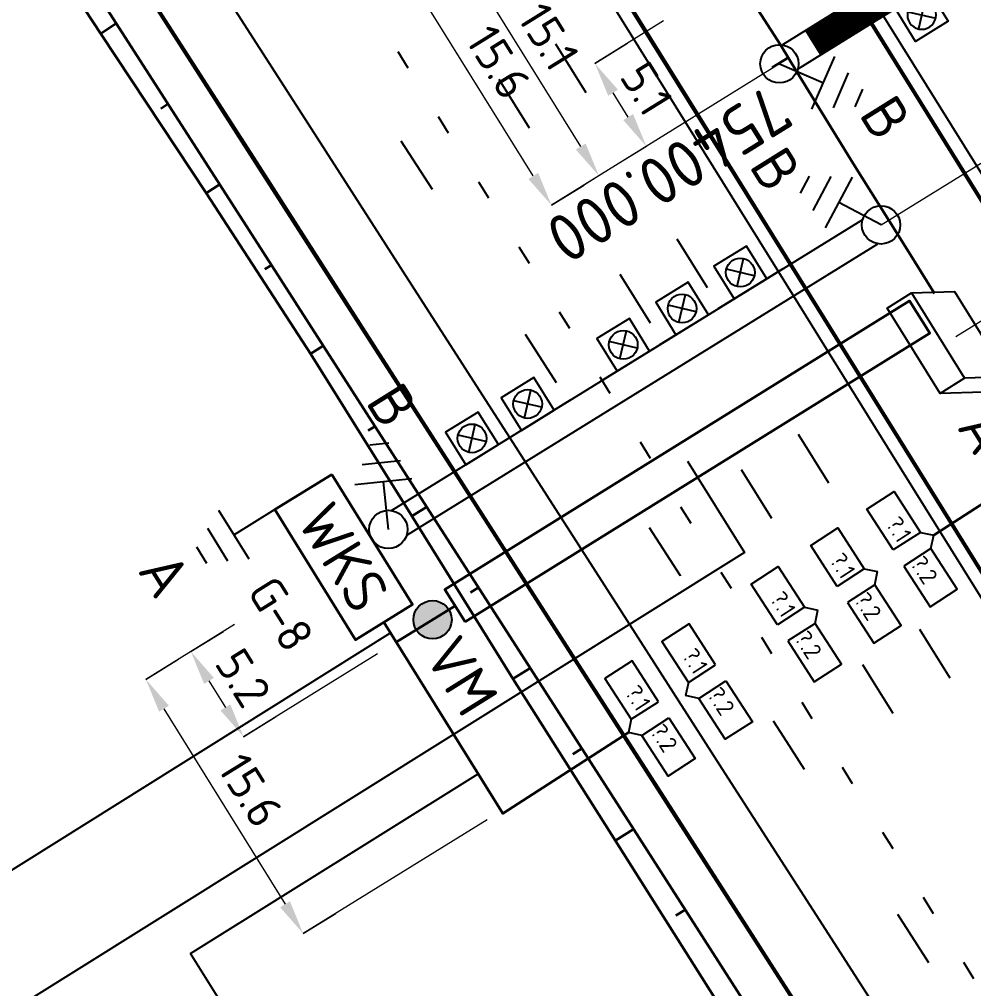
# Model space of a CAD drawing. Header units: metres. Extents: x 134219 to 139178, y 438661 to 444352.
# Drawn here: x 135877.8 to 135927.6, y 442348.5 to 442399.1 of the extents above; entities that cross this region are included whole.
import ezdxf
from ezdxf.enums import TextEntityAlignment as Align

# ---------------------------------------------------------------- set-up
doc = ezdxf.new("R2010")
doc.units = ezdxf.units.M
doc.linetypes.add('13strp', pattern=[4, 1, -3])
doc.linetypes.add('39strp', pattern=[12, 3, -9])
doc.layers.get('DEFPOINTS').update_dxf_attribs({"color": 193})
for name, color, linetype, lineweight in [('N-WE-KL-DATA-S', 10, 'Continuous', 25), ('N-WE-KL-DATA-T18', 1, 'Continuous', 18), ('N-WE-KL-DATA-T25', 7, 'Continuous', 25), ('N-WE-KL-DATA_GLASVEZEL_HULPSTUK-S', 90, 'Continuous', 25), ('N-WE-KL-ET_AARDING-S', 7, 'Continuous', 25), ('N-WE-KL-ET_AARDING_AARDELECTRODE-T18', 10, 'Continuous', 18), ('N-WE-KL-ET_AARDING_AARDELECTRODE-T25', 7, 'Continuous', 25), ('N-WE-KL-ET_HULPSTUK_MOF-S', 10, 'Continuous', 25), ('N-WE-KL-ET_LS_OV_KABEL-G', 10, 'KL-LS-OV-N', 35), ('N-WE-KL-ET_LS_OV_KABEL-M', 7, 'Continuous', 18), ('N-WE-KL-ET_LS_OV_KAST-G', 10, 'Continuous', 35), ('N-WE-KL-ET_MANTELBUIS-G', 10, 'Continuous', 35), ('N-WE-KL-MONITORING-T18', 1, 'Continuous', 25), ('N-WE-VW-BEWEGWIJZERING_DRAAGCONSTRUCTIE-PORTAAL-S', 10, 'Continuous', 25), ('N-WE-VW-BEWEGWIJZERING_DRAAGCONSTRUCTIE_PORTAAL_POER-S', 7, 'Continuous', 25), ('N-WE-VW-VS-S', 160, 'Continuous', 25), ('N-WE-VW-VS-T18', 10, 'Continuous', 18), ('N-WE-VW-VS-T25', 7, 'Continuous', 25), ('Utd-ondergr-nw', 8, '13strp', 35), ('X-XX-AL-AANPIJLING-S', 7, 'Continuous', 25)]:
    doc.layers.add(name, color=color, linetype=linetype, lineweight=lineweight)
doc.layers.add('N-WE-KL-MONITORING-T25', color=2, linetype='Continuous')
doc.layers.add('Utd-weg-nw', color=8, linetype='Continuous')
doc.styles.add('alm a2ee v011$0$rtw_iso', font='NLCS-ISO.ttf')
doc.styles.add('ISO18', font='NLCS-ISO.ttf')
doc.styles.add('ISO25', font='NLCS-ISO.ttf')
doc.styles.add('NLCS-ISO', font='NLCS-ISO.ttf')
doc.styles.add('NLCS_18', font='NLCS-ISO.ttf', dxfattribs={"height": 1.8})
doc.linetypes.add('KL-LS-OV-N', pattern='A,4,-1,[103,NLCS.SHX,S=0.75,R=0,X=0,Y=0],-1,4,-1.5,["0V",Standard,S=1,R=0,X=0,Y=-0.5],-3', length=14.5)
doc.dimstyles.new('NLCS_t18_pijl_Dimension_l3_h1', dxfattribs={"dimtxt": 1.8, "dimasz": 1.8, "dimexe": 2, "dimexo": 2, "dimgap": 0.7, "dimtad": 1, "dimdec": 1, "dimzin": 0, "dimdsep": 46, "dimtxsty": 'NLCS_18', "dimcen": 2.5, "dimdle": 2, "dimclrd": 256, "dimclre": 256, "dimclrt": 256, "dimadec": 1, "dimazin": 0, "dimtfac": 1, "dimtdec": 1, "dimtofl": 0, "dimtmove": 1, "dimatfit": 0, "dimfxl": 0, "dimtolj": 1, "dimtzin": 0, "dimlwd": 18, "dimlwe": 18, "dimarcsym": 0})

# ---------------------------------------------------------------- blocks, each defined once
blk = doc.blocks.new('SVW-BEWEGWIJZERING_DRAAGCONSTRUCTIE_PORTAAL_SIGNALERING (A2 75.410 HRR)')
for points in [[(0.168, 0.986), (24.767, 16.2)], [(0.957, -0.29), (25.556, 14.924)]]:
    blk.add_lwpolyline(points)
blk = doc.blocks.new('SKL-DATA_SIGNAALGEVER_DYNAMISCH-SO')
blk.add_line((0, 2), (0, -2))
blk.add_lwpolyline([(0, -1), (0, 1), (-2, 1), (-2, -1)], close=True)
for points in [[(-0.47, -0.53), (-1.53, 0.53)], [(-0.47, 0.53), (-1.53, -0.53)]]:
    blk.add_lwpolyline(points)
blk.add_circle((-1, 0), 0.75)
at = {"layer": 'N-WE-KL-DATA-T18', "linetype": 'ByBlock', "style": 'NLCS-ISO', "flags": 1}
for tag, p in [('LEVERANCIER', (0, -6.431)), ('BEHOREND_BIJ_PORTAAL_(CONSTRUCTIENUMMER)', (0, -10.215)), ('LOCATIE', (0, -14)), ('TYPE_SIGNAALGEVER', (0, -17.784)), ('PB-ADRES', (0, -21.569)), ('RIJSTROOK_(1,2,3,ETC.)', (0, -25.353)), ('BPS-CODERING', (0, -29.138)), ('OVERIGE_OPMERKING(EN)_1', (0, -32.922)), ('OVERIGE_OPMERKING(EN)_2', (0, -36.707))]:
    blk.add_attdef(tag, p, '', height=1.8, dxfattribs=at)
at = {"layer": 'N-WE-KL-DATA-T25', "linetype": 'ByBlock', "style": 'NLCS-ISO'}
blk.add_attdef('OMSCHRIJVING_T.B.V._LEGENDA', (0, 4.715), '', height=2.5, dxfattribs=at)
blk = doc.blocks.new('SVW-VS_KAST_BERMKAST-SO')
blk.add_lwpolyline([(-4, -1), (4, -1), (4, -4.5), (-4, -4.5)], close=True)
at = {"layer": 'N-WE-VW-VS-T18', "style": 'NLCS-ISO', "flags": 1}
for tag, p in [('OMSCHRIJVING_LEGENDA', (0, -11.181)), ('CONSTRUCTIENUMMER', (0, -14.965)), ('LOCATIE', (0, -18.75)), ('BPS-CODERING', (0, -22.534)), ('NAAM_TB_POORTNUMMER_1', (0, -26.319)), ('CLID_POORTNUMMER_1', (0, -30.103)), ('IP-ADRES_POORTNUMMER_1', (0, -33.888)), ('NAAM_TB_POORTNUMMER_2', (0, -37.672)), ('CLID_POORTNUMMER_2', (0, -41.457)), ('IP-ADRES_POORTNUMMER_2', (0, -45.241)), ('NAAM_TB_POORTNUMMER_3', (0, -49.026)), ('CLID_POORTNUMMER_3', (0, -52.81)), ('IP-ADRES_POORTNUMMER_3', (0, -56.595)), ('NAAM_TB_POORTNUMMER_4', (0, -60.379)), ('CLID_POORTNUMMER_4', (0, -64.164)), ('IP-ADRES_POORTNUMMER_4', (0, -67.948)), ('NAAM_SWITCH', (0, -71.733)), ('IP-ADRES_SWITCH', (0, -75.517)), ('VOEDINGSPUNT', (0, -79.302)), ('POSITIE_X', (0, -86.871)), ('POSITIE_Y', (0, -90.655)), ('OVERIGE_OPMERKING(EN)_1', (0, -94.44)), ('OVERIGE_OPMERKING(EN)_2', (0, -98.224))]:
    blk.add_attdef(tag, p, '', height=1.8, dxfattribs=at)
at = {"layer": 'N-WE-VW-VS-T18', "style": 'NLCS-ISO'}
blk.add_attdef('GROEPSNUMMER', (0, -83.086), '', height=1.8, dxfattribs=at)
at = {"layer": 'N-WE-VW-VS-T25', "style": 'NLCS-ISO'}
blk.add_attdef('SOORT_KAST', text='', height=2.25, dxfattribs=at).set_placement((0, -2.75), align=Align.MIDDLE_CENTER)
blk = doc.blocks.new('SVW-TDI_HULP_DETECTIELUS-SO')
blk.add_line((0.5, 0.5), (0, 0))
at = {"color": 0, "linetype": 'ByBlock'}
blk.add_lwpolyline([(0.5, 2.192), (3.038, 2.192), (3.038, 0.5), (0.5, 0.5)], close=True, dxfattribs=at)
at = {"layer": 'N-WE-VW-VS-T18', "linetype": 'ByBlock', "style": 'NLCS-ISO', "flags": 1}
for tag, p in [('OMSCHRIJVING_LEGENDA', (7.741, -6.192)), ('NABIJ_PORTAAL', (7.741, -9.976)), ('LOCATIE', (7.741, -13.761)), ('RIJSTROKEN', (7.741, -17.545)), ('OVERIGE_OPMERKING(EN)_1', (7.741, -21.33)), ('OVERIGE_OPMERKING(EN)_2', (7.741, -25.114))]:
    blk.add_attdef(tag, p, '', height=1.8, dxfattribs=at)
at = {"layer": 'N-WE-VW-VS-T25', "linetype": 'ByBlock', "style": 'NLCS-ISO'}
blk.add_attdef('LUSNUMMER', text='', height=1.8, dxfattribs=at).set_placement((2.264, 1.346), align=Align.MIDDLE)
blk = doc.blocks.new('SVW-BEWEGWIJZERING_DRAAGCONSTRUCTIE_PORTAAL_ANWB (A2 75.400 HRL)')
for points in [[(-0.958, 0.288), (-28.588, -16.865)], [(-0.166, -0.986), (-27.797, -18.139)]]:
    blk.add_lwpolyline(points)
at = {"ltscale": 10}
blk.add_lwpolyline([(-0.85, -0.527, 1.5, 1.5, 0), (-27.028, -16.779, 0, 0, 0)], format="xyseb", dxfattribs=at)
blk = doc.blocks.new('SKL-DATA_GLASVEZEL_KABELPUT_RECHTHOEKIG')
at = {"color": 0, "linetype": 'ByBlock'}
for points in [[(-3.75, -0.866), (-2.625, 1.083), (2.625, 1.083), (1.5, -0.866)], [(2.625, 1.083), (2.625, -0.417), (1.5, -2.366)], [(-3.75, -0.866), (1.5, -0.866), (1.5, -2.366), (-3.75, -2.366), (-3.75, -0.866)]]:
    blk.add_lwpolyline(points, dxfattribs=at)
at = {"layer": 'N-WE-KL-DATA-T18', "linetype": 'ByBlock', "style": 'NLCS-ISO', "flags": 1}
for tag, p in [('OMSCHRIJVING_LEGENDA', (-0.562, -8.322)), ('LOCATIE', (-0.562, -12.107)), ('TYPE_HANDHOLE', (-0.562, -15.891)), ('TYPE_GCO', (-0.562, -19.676)), ('BPS-CODERING', (-0.562, -23.46)), ('POSITIE_X', (-0.562, -27.245)), ('POSITIE_Y', (-0.562, -31.029)), ('OVERIGE_OPMERKING(EN)_1', (-0.562, -34.814)), ('OVERIGE_OPMERKING(EN)_2', (-0.562, -38.598))]:
    blk.add_attdef(tag, p, '', height=1.8, dxfattribs=at)
at = {"layer": 'N-WE-KL-DATA-T25', "linetype": 'ByBlock', "style": 'NLCS-ISO'}
blk.add_attdef('TYPE_SYMBOOL', text='', height=2.5, dxfattribs=at).set_placement((15.349, -0.13), align=Align.MIDDLE_CENTER)
blk = doc.blocks.new('SKL-ET_HULP_MOF_VERBINDINGSMOF-SO')
at = {"ltscale": 10}
h = blk.add_hatch(color=256, dxfattribs=at)
edge = h.paths.add_edge_path()
edge.add_arc((0, 0), 1, 0, 360)
blk.add_circle((0, 0), 1)
at = {"layer": 'N-WE-KL-MONITORING-T18', "style": 'ISO18', "flags": 1}
for tag, p in [('OMSCHRIJVING_LEGENDA', (0, -8.431)), ('LOCATIE', (0, -12.215)), ('MASTNUMMER', (0, -16)), ('VAN', (0, -19.784)), ('NAAR', (0, -23.569)), ('VOEDINGSPUNT', (0, -27.353)), ('GROEPSNUMMER', (0, -31.138)), ('OVERIGE_OPMERKING(EN)_1', (0, -34.922)), ('OVERIGE_OPMERKING(EN)_2', (0, -38.707))]:
    blk.add_attdef(tag, p, '', height=1.8, dxfattribs=at)
at = {"layer": 'N-WE-KL-MONITORING-T25', "style": 'ISO25'}
blk.add_attdef('SOORT_MOF', (0, 2.715), '', height=2.25, dxfattribs=at)
blk = doc.blocks.new('SKL-ET_AARDING_AARDELEKTRODE-SO (1)')
for points in [[(2.5, 1.5), (2.5, -1.5)], [(3.5, 1), (3.5, -1)], [(0, 0), (2.5, 0)], [(4.5, -0.5), (4.5, 0.5)]]:
    blk.add_lwpolyline(points)
at = {"layer": 'N-WE-KL-ET_AARDING_AARDELECTRODE-T18', "style": 'NLCS-ISO', "flags": 1}
for tag, p in [('OMSCHRIJVING_LEGENDA', (0, -8.635)), ('CONSTRUCTIENUMMER', (0, -12.42)), ('LOCATIE', (0, -16.204)), ('OVERIGE_OPMERKING(EN)_1', (0, -19.989)), ('OVERIGE_OPMERKING(EN)_2', (0, -23.773))]:
    blk.add_attdef(tag, p, '', height=1.8, dxfattribs=at)
at = {"layer": 'N-WE-KL-ET_AARDING_AARDELECTRODE-T25', "style": 'NLCS-ISO'}
blk.add_attdef('TYPE_SYMBOOL', (0, 4.405), '', height=2.25, dxfattribs=at)
blk = doc.blocks.new('SKL-ET_AARDING_AARDELECTRODE-SO')
for points in [[(2.5, 1.5), (2.5, -1.5)], [(3.5, 1), (3.5, -1)], [(0, 0), (2.5, 0)], [(4.5, -0.5), (4.5, 0.5)]]:
    blk.add_lwpolyline(points)
at = {"layer": 'N-WE-KL-ET_AARDING_AARDELECTRODE-T18', "style": 'NLCS-ISO', "flags": 1}
for tag, p in [('OMSCHRIJVING_LEGENDA', (0, -8.635)), ('CONSTRUCTIENUMMER', (0, -12.42)), ('LOCATIE', (0, -16.204)), ('OVERIGE_OPMERKING(EN)_1', (0, -19.989)), ('OVERIGE_OPMERKING(EN)_2', (0, -23.773))]:
    blk.add_attdef(tag, p, '', height=1.8, dxfattribs=at)
at = {"layer": 'N-WE-KL-ET_AARDING_AARDELECTRODE-T25', "style": 'NLCS-ISO'}
blk.add_attdef('TYPE_SYMBOOL', (0, 4.405), '', height=2.25, dxfattribs=at)
blk = doc.blocks.new('SVW-BEWEGWIJZERING_DRAAGCONSTRUCTIE_PORTAAL_POER-SO')
blk.add_circle((0, 0), 1)
at = {"layer": 'N-WE-KL-MONITORING-T18', "style": 'ISO18', "flags": 1}
for tag, p in [('OMSCHRIJVING_LEGENDA', (0, 28.559)), ('CONSTRUCTIENUMMER', (0, 24.775)), ('LOCATIE', (0, 20.99)), ('TYPE_POER', (0, 17.206)), ('POSITIE_POER', (0, 13.421)), ('OVERIGE_OPMERKING(EN)_1', (0, 9.637)), ('OVERIGE_OPMERKING(EN)_2', (0, 5.852))]:
    blk.add_attdef(tag, p, '', height=1.8, dxfattribs=at)
blk = doc.blocks.new('SVW-BEWEGWIJZERING_DRAAGCONSTRUCTIE_PORTAAL (1)')
blk.add_circle((0, 0), 1)
at = {"layer": 'N-WE-KL-MONITORING-T18', "style": 'ISO18', "flags": 1}
for tag, p in [('OMSCHRIJVING_LEGENDA', (9, -7.431)), ('CONSTRUCTIENUMMER', (9, -11.215)), ('LOCATIE', (9, -15)), ('LENGTE_PORTAAL', (9, -18.784)), ('TYPE_PORTAAL', (9, -22.569)), ('BPS-CODERING', (9, -26.353)), ('OVERIGE_OPMERKING(EN)_1', (9, -30.138)), ('OVERIGE_OPMERKING(EN)_2', (9, -33.922))]:
    blk.add_attdef(tag, p, '', height=1.8, dxfattribs=at)
blk = doc.blocks.new('SVW-BEWEGWIJZERING_DRAAGCONSTRUCTIE_PORTAAL_POER-SO (1)')
blk.add_circle((0, 0), 1)
at = {"layer": 'N-WE-KL-MONITORING-T18', "style": 'ISO18', "flags": 1}
for tag, p in [('OMSCHRIJVING_LEGENDA', (0, 28.559)), ('CONSTRUCTIENUMMER', (0, 24.775)), ('LOCATIE', (0, 20.99)), ('TYPE_POER', (0, 17.206)), ('POSITIE_POER', (0, 13.421)), ('OVERIGE_OPMERKING(EN)_1', (0, 9.637)), ('OVERIGE_OPMERKING(EN)_2', (0, 5.852))]:
    blk.add_attdef(tag, p, '', height=1.8, dxfattribs=at)
blk = doc.blocks.new('*D269')
at = {"layer": 'DEFPOINTS', "color": 0, "transparency": 16777216}
for p in [(135907.818, 442396.806), (135907.818, 442396.806), (135910.506, 442392.476)]:
    blk.add_point(p, dxfattribs=at)
at = {"layer": 'N-WE-KL-ET_LS_OV_KABEL-M', "lineweight": 18, "transparency": 16777216}
for p, q in [((135907.818, 442396.806), (135909.517, 442397.861)), ((135910.506, 442392.476), (135908.807, 442391.421))]:
    blk.add_line(p, q, dxfattribs=at)
at = {"layer": 'N-WE-KL-ET_LS_OV_KABEL-M', "linetype": 'Continuous', "lineweight": 18, "transparency": 16777216}
blk.add_line((135909.557, 442394.005), (135908.768, 442395.276), dxfattribs=at)
at = {"layer": 'N-WE-KL-ET_LS_OV_KABEL-M', "transparency": 16777216}
for points in [[(135909.022, 442395.435), (135908.513, 442395.118), (135907.818, 442396.806)], [(135909.811, 442394.164), (135909.302, 442393.847), (135910.506, 442392.476)]]:
    blk.add_solid(points, dxfattribs=at)
at = {"layer": 'N-WE-KL-ET_LS_OV_KABEL-M', "transparency": 16777216, "insert": (135910.521, 442395.485), "char_height": 1.8, "attachment_point": 5, "rotation": 301.8324, "style": 'NLCS_18'}
blk.add_mtext('\\A1;5.1', dxfattribs=at)
blk = doc.blocks.new('*D270')
at = {"layer": 'DEFPOINTS', "color": 0, "transparency": 16777216}
for p in [(135900.05, 442403.791), (135900.05, 442403.791), (135908.029, 442390.938)]:
    blk.add_point(p, dxfattribs=at)
at = {"layer": 'N-WE-KL-ET_LS_OV_KABEL-M', "lineweight": 18, "transparency": 16777216}
for p, q in [((135900.05, 442403.791), (135898.351, 442402.736)), ((135908.029, 442390.938), (135906.33, 442389.883))]:
    blk.add_line(p, q, dxfattribs=at)
at = {"layer": 'N-WE-KL-ET_LS_OV_KABEL-M', "linetype": 'Continuous', "lineweight": 18, "transparency": 16777216}
blk.add_line((135907.079, 442392.468), (135900.999, 442402.261), dxfattribs=at)
at = {"layer": 'N-WE-KL-ET_LS_OV_KABEL-M', "transparency": 16777216}
for points in [[(135901.254, 442402.42), (135900.744, 442402.103), (135900.05, 442403.791)], [(135907.334, 442392.626), (135906.825, 442392.309), (135908.029, 442390.938)]]:
    blk.add_solid(points, dxfattribs=at)
at = {"layer": 'N-WE-KL-ET_LS_OV_KABEL-M', "transparency": 16777216, "insert": (135905.399, 442398.208), "char_height": 1.8, "attachment_point": 5, "rotation": 301.8324, "style": 'NLCS_18'}
blk.add_mtext('\\A1;15.1', dxfattribs=at)
blk = doc.blocks.new('*D271')
at = {"layer": 'DEFPOINTS', "color": 0, "transparency": 16777216}
for p in [(135897.315, 442402.668), (135897.315, 442402.668), (135905.552, 442389.4)]:
    blk.add_point(p, dxfattribs=at)
at = {"layer": 'N-WE-KL-ET_LS_OV_KABEL-M', "lineweight": 18, "transparency": 16777216}
for p, q in [((135897.315, 442402.668), (135899.014, 442403.723)), ((135905.552, 442389.4), (135907.251, 442390.455))]:
    blk.add_line(p, q, dxfattribs=at)
at = {"layer": 'N-WE-KL-ET_LS_OV_KABEL-M', "linetype": 'Continuous', "lineweight": 18, "transparency": 16777216}
blk.add_line((135904.602, 442390.93), (135898.264, 442401.139), dxfattribs=at)
at = {"layer": 'N-WE-KL-ET_LS_OV_KABEL-M', "transparency": 16777216}
for points in [[(135898.519, 442401.297), (135898.01, 442400.98), (135897.315, 442402.668)], [(135904.857, 442391.088), (135904.347, 442390.772), (135905.552, 442389.4)]]:
    blk.add_solid(points, dxfattribs=at)
at = {"layer": 'N-WE-KL-ET_LS_OV_KABEL-M', "transparency": 16777216, "insert": (135902.793, 442396.878), "char_height": 1.8, "attachment_point": 5, "rotation": 301.8324, "style": 'NLCS_18'}
blk.add_mtext('\\A1;15.6', dxfattribs=at)
blk = doc.blocks.new('*D273')
at = {"layer": 'DEFPOINTS', "color": 0, "transparency": 16777216}
for p in [(135886.723, 442366.085), (135889.473, 442361.638), (135889.473, 442361.638)]:
    blk.add_point(p, dxfattribs=at)
at = {"layer": 'N-WE-KL-ET_LS_OV_KABEL-M', "lineweight": 18, "transparency": 16777216}
for p, q in [((135886.723, 442366.085), (135888.424, 442367.137)), ((135889.473, 442361.638), (135891.174, 442362.69))]:
    blk.add_line(p, q, dxfattribs=at)
at = {"layer": 'N-WE-KL-ET_LS_OV_KABEL-M', "linetype": 'Continuous', "lineweight": 18, "transparency": 16777216}
blk.add_line((135887.669, 442364.554), (135888.526, 442363.169), dxfattribs=at)
at = {"layer": 'N-WE-KL-ET_LS_OV_KABEL-M', "transparency": 16777216}
for points in [[(135887.925, 442364.712), (135887.414, 442364.397), (135886.723, 442366.085)], [(135888.782, 442363.326), (135888.271, 442363.011), (135889.473, 442361.638)]]:
    blk.add_solid(points, dxfattribs=at)
at = {"layer": 'N-WE-KL-ET_LS_OV_KABEL-M', "transparency": 16777216, "insert": (135889.459, 442364.703), "char_height": 1.8, "attachment_point": 5, "rotation": 301.7364, "style": 'NLCS_18'}
blk.add_mtext('\\A1;5.2', dxfattribs=at)
blk = doc.blocks.new('*D274')
at = {"layer": 'DEFPOINTS', "color": 0, "transparency": 16777216}
for p in [(135884.374, 442364.633), (135892.587, 442351.353), (135892.587, 442351.353)]:
    blk.add_point(p, dxfattribs=at)
at = {"layer": 'N-WE-KL-ET_LS_OV_KABEL-M', "lineweight": 18, "transparency": 16777216}
for p, q in [((135884.374, 442364.633), (135886.075, 442365.685)), ((135892.587, 442351.353), (135894.288, 442352.405))]:
    blk.add_line(p, q, dxfattribs=at)
at = {"layer": 'N-WE-KL-ET_LS_OV_KABEL-M', "linetype": 'Continuous', "lineweight": 18, "transparency": 16777216}
blk.add_line((135885.321, 442363.102), (135891.64, 442352.884), dxfattribs=at)
at = {"layer": 'N-WE-KL-ET_LS_OV_KABEL-M', "transparency": 16777216}
for points in [[(135885.576, 442363.26), (135885.066, 442362.944), (135884.374, 442364.633)], [(135891.896, 442353.042), (135891.385, 442352.727), (135892.587, 442351.353)]]:
    blk.add_solid(points, dxfattribs=at)
at = {"layer": 'N-WE-KL-ET_LS_OV_KABEL-M', "transparency": 16777216, "insert": (135889.841, 442358.835), "char_height": 1.8, "attachment_point": 5, "rotation": 301.7364, "style": 'NLCS_18'}
blk.add_mtext('\\A1;15.6', dxfattribs=at)

msp = doc.modelspace()

# ---------------------------------------------------------------- linework, layer by layer
at = {"layer": 'N-WE-KL-ET_LS_OV_KABEL-G', "elevation": 1.475, "flags": 128}
msp.add_lwpolyline([(135810.931, 442567.734), (135810.94, 442567.72), (135811.574, 442566.242), (135890.003, 442440.492), (135917.509, 442397.788), (135918.361, 442396.368), (135921.308, 442391.573), (135924.118, 442387.088), (135925.555, 442384.785)], dxfattribs=at)
at = {"layer": 'N-WE-KL-ET_LS_OV_KABEL-G', "flags": 128}
for points in [[(135925.511, 442372.161), (135931.157, 442375.81)], [(135897.45, 442366.571), (135900.519, 442368.48)], [(135909.569, 442361.856), (135903.016, 442357.621), (135896.801, 442367.615)]]:
    msp.add_lwpolyline(points, dxfattribs=at)
at = {"layer": 'N-WE-KL-ET_LS_OV_KABEL-M'}
for points in [[(135911.403, 442399.031), (135907.818, 442396.806)], [(135917.453, 442396.789), (135905.552, 442389.4)], [(135922.759, 442388.374), (135934.686, 442395.751)], [(135926.668, 442382.546), (135935.938, 442388.28)], [(135889.007, 442367.498), (135884.374, 442364.633)], [(135896.46, 442365.959), (135889.473, 442361.638)], [(135902.194, 442357.295), (135892.587, 442351.353)]]:
    msp.add_lwpolyline(points, dxfattribs=at)
at = {"layer": 'N-WE-KL-ET_MANTELBUIS-G', "flags": 128}
msp.add_lwpolyline([(135901.047, 442367.631), (135925.305, 442382.717), (135924.249, 442384.415), (135899.991, 442369.329)], close=True, dxfattribs=at)
at = {"layer": 'Utd-ondergr-nw', "color": 7, "linetype": 'Continuous'}
msp.add_line((135917.931, 442397.116), (135917.081, 442396.588), dxfattribs=at)
at = {"layer": 'Utd-ondergr-nw', "linetype": 'Continuous', "flags": 128}
for points in [[(135869.132, 442484.524), (135874.407, 442476.029), (135879.682, 442467.533), (135884.957, 442459.037), (135890.231, 442450.542), (135895.506, 442442.046), (135900.781, 442433.551), (135906.056, 442425.055), (135911.331, 442416.559), (135916.606, 442408.064), (135921.881, 442399.568), (135927.156, 442391.073), (135932.431, 442382.577), (135937.706, 442374.081), (135942.981, 442365.586), (135948.256, 442357.09), (135953.531, 442348.595)], [(135869.072, 442484.487), (135874.347, 442475.992), (135879.622, 442467.496), (135884.897, 442459), (135890.172, 442450.505), (135895.447, 442442.009), (135900.722, 442433.514), (135905.997, 442425.018), (135911.272, 442416.522), (135916.547, 442408.027), (135921.822, 442399.531), (135927.097, 442391.036), (135932.371, 442382.54), (135937.646, 442374.045), (135942.921, 442365.549), (135948.196, 442357.053), (135953.471, 442348.558)], [(135858.783, 442481.665), (135860.381, 442479.091), (135865.656, 442470.595), (135870.931, 442462.1), (135876.206, 442453.604), (135881.481, 442445.109), (135886.756, 442436.613), (135892.031, 442428.117), (135897.306, 442419.622), (135902.581, 442411.126), (135907.856, 442402.631), (135913.131, 442394.135), (135918.406, 442385.639), (135923.68, 442377.144), (135928.955, 442368.648), (135934.23, 442360.153), (135939.505, 442351.657), (135944.78, 442343.162), (135950.055, 442334.666), (135955.33, 442326.17)], [(135858.842, 442481.702), (135860.441, 442479.128), (135865.716, 442470.632), (135870.991, 442462.137), (135876.266, 442453.641), (135881.54, 442445.146), (135886.815, 442436.65), (135892.09, 442428.154), (135897.365, 442419.659), (135902.64, 442411.163), (135907.915, 442402.668), (135913.19, 442394.172), (135918.465, 442385.676), (135923.74, 442377.181), (135929.015, 442368.685), (135934.29, 442360.19), (135939.565, 442351.694), (135944.84, 442343.198), (135950.115, 442334.703), (135955.39, 442326.207)], [(135839.957, 442469.772), (135841.5, 442467.367), (135846.9, 442458.949), (135852.3, 442450.531), (135857.7, 442442.114), (135863.1, 442433.696), (135868.5, 442425.278), (135873.9, 442416.86), (135879.3, 442408.442), (135884.7, 442400.024), (135890.1, 442391.606), (135895.5, 442383.188), (135900.901, 442374.771), (135906.301, 442366.353), (135911.701, 442357.935), (135917.101, 442349.517), (135922.501, 442341.099), (135927.901, 442332.681), (135933.301, 442324.263), (135938.701, 442315.845), (135944.101, 442307.428), (135949.501, 442299.01), (135954.901, 442290.592)], [(135840.016, 442469.809), (135841.559, 442467.404), (135846.959, 442458.986), (135852.359, 442450.568), (135857.759, 442442.151), (135863.159, 442433.733), (135868.559, 442425.315), (135873.96, 442416.897), (135879.36, 442408.479), (135884.76, 442400.061), (135890.16, 442391.643), (135895.56, 442383.225), (135900.96, 442374.807), (135906.36, 442366.39), (135911.76, 442357.972), (135917.16, 442349.554), (135922.56, 442341.136), (135927.96, 442332.718), (135933.361, 442324.3), (135938.761, 442315.882), (135944.161, 442307.464), (135949.561, 442299.047), (135954.961, 442290.629)], [(135838.125, 442468.591), (135839.647, 442466.217), (135845.048, 442457.799), (135850.448, 442449.382), (135855.848, 442440.964), (135861.248, 442432.546), (135866.648, 442424.128), (135872.048, 442415.71), (135877.448, 442407.292), (135882.848, 442398.874), (135888.248, 442390.456), (135893.648, 442382.039), (135899.049, 442373.621), (135904.449, 442365.203), (135909.849, 442356.785), (135915.249, 442348.367), (135920.649, 442339.949), (135926.049, 442331.531), (135931.449, 442323.113), (135936.849, 442314.695), (135942.249, 442306.278), (135947.649, 442297.86), (135953.049, 442289.442), (135958.45, 442281.024)], [(135838.583, 442465.556), (135843.954, 442457.12), (135849.314, 442448.678), (135854.778, 442440.299), (135860.199, 442431.894), (135865.614, 442423.486), (135871.03, 442415.078), (135876.521, 442406.716), (135882.026, 442398.364), (135887.532, 442390.012), (135892.985, 442381.626), (135898.278, 442373.142), (135903.553, 442364.647), (135908.898, 442356.195), (135914.244, 442347.743), (135919.665, 442339.338), (135925.124, 442330.957), (135930.432, 442322.482), (135935.74, 442314.007), (135941.048, 442305.532), (135946.356, 442297.057), (135951.661, 442288.58), (135957.032, 442280.144)], [(135882.018, 442398.376), (135882.826, 442398.909)], [(135885.148, 442394.451), (135885.526, 442394.7)], [(135887.522, 442390.027), (135888.227, 442390.489)], [(135890.588, 442386.057), (135890.929, 442386.278)], [(135892.973, 442381.644), (135893.632, 442382.064)], [(135895.978, 442377.625), (135896.336, 442377.849)], [(135898.267, 442373.16), (135899.037, 442373.639)], [(135901.321, 442369.171), (135901.737, 442369.429)], [(135903.542, 442364.664), (135904.435, 442365.224)], [(135906.673, 442360.729), (135907.132, 442361.019)], [(135908.887, 442356.213), (135909.832, 442356.81)], [(135912.046, 442352.294), (135912.532, 442352.602)]]:
    msp.add_lwpolyline(points, dxfattribs=at)
at = {"layer": 'Utd-weg-nw', "linetype": '39strp', "flags": 128}
for points in [[(135872.785, 442486.792), (135878.06, 442478.297), (135883.335, 442469.801), (135888.61, 442461.306), (135893.885, 442452.81), (135899.16, 442444.314), (135904.434, 442435.819), (135909.709, 442427.323), (135914.984, 442418.828), (135920.259, 442410.332), (135925.534, 442401.836), (135930.809, 442393.341), (135936.084, 442384.845), (135941.359, 442376.35), (135946.634, 442367.854), (135951.909, 442359.359), (135957.184, 442350.863), (135962.459, 442342.367), (135967.734, 442333.872), (135973.009, 442325.376), (135978.284, 442316.881), (135983.558, 442308.385), (135988.833, 442299.889), (135994.108, 442291.394), (135999.383, 442282.898), (136004.658, 442274.403), (136009.933, 442265.907), (136015.208, 442257.411), (136020.483, 442248.916), (136025.758, 442240.42), (136031.033, 442231.925), (136036.308, 442223.429), (136041.583, 442214.933), (136046.858, 442206.438), (136052.133, 442197.942), (136057.408, 442189.447), (136062.682, 442180.951), (136067.957, 442172.456), (136073.232, 442163.96), (136078.507, 442155.464), (136083.782, 442146.969), (136089.057, 442138.473), (136094.332, 442129.978), (136099.607, 442121.482), (136104.882, 442112.986), (136110.157, 442104.491), (136115.432, 442095.995), (136120.707, 442087.5), (136123.768, 442082.569)], [(135855.13, 442479.397), (135856.728, 442476.823), (135862.003, 442468.327), (135867.278, 442459.832), (135872.553, 442451.336), (135877.828, 442442.84), (135883.103, 442434.345), (135888.378, 442425.849), (135893.653, 442417.354), (135898.928, 442408.858), (135904.203, 442400.362), (135909.478, 442391.867), (135914.752, 442383.371), (135920.027, 442374.876), (135925.302, 442366.38), (135930.577, 442357.884), (135935.852, 442349.389), (135941.127, 442340.893), (135946.402, 442332.398), (135951.677, 442323.902), (135956.952, 442315.407), (135962.227, 442306.911), (135967.502, 442298.415), (135972.777, 442289.92), (135978.052, 442281.424), (135983.327, 442272.929), (135988.602, 442264.433), (135993.876, 442255.937), (135999.151, 442247.442), (136004.426, 442238.946), (136009.701, 442230.451), (136014.976, 442221.955), (136020.251, 442213.459), (136025.526, 442204.964), (136030.801, 442196.468), (136036.076, 442187.973), (136041.351, 442179.477), (136046.626, 442170.981), (136051.901, 442162.486), (136057.176, 442153.99), (136062.451, 442145.495), (136067.726, 442136.999), (136073.001, 442128.504), (136078.275, 442120.008), (136083.55, 442111.512), (136088.825, 442103.017), (136094.1, 442094.521), (136099.375, 442086.026), (136104.65, 442077.53), (136105.639, 442075.937)], [(135852.156, 442477.551), (135853.755, 442474.977), (135859.03, 442466.481), (135864.305, 442457.985), (135869.58, 442449.49), (135874.854, 442440.994), (135880.129, 442432.499), (135885.404, 442424.003), (135890.679, 442415.507), (135895.954, 442407.012), (135901.229, 442398.516), (135906.504, 442390.021), (135911.779, 442381.525), (135917.054, 442373.029), (135922.329, 442364.534), (135927.604, 442356.038), (135932.879, 442347.543), (135938.154, 442339.047), (135943.429, 442330.551), (135948.704, 442322.056), (135953.978, 442313.56), (135959.253, 442305.065), (135964.528, 442296.569), (135969.803, 442288.074), (135975.078, 442279.578), (135980.353, 442271.082), (135985.628, 442262.587), (135990.903, 442254.091), (135996.178, 442245.596), (136001.453, 442237.1), (136006.728, 442228.604), (136012.003, 442220.109), (136017.278, 442211.613), (136022.553, 442203.118), (136027.828, 442194.622), (136033.103, 442186.126), (136038.377, 442177.631), (136043.652, 442169.135), (136048.927, 442160.64), (136054.202, 442152.144), (136059.477, 442143.648), (136064.752, 442135.153), (136070.027, 442126.657), (136075.302, 442118.162), (136080.577, 442109.666), (136085.852, 442101.171), (136091.127, 442092.675), (136096.402, 442084.179), (136101.677, 442075.684), (136102.282, 442074.709)], [(135845.859, 442473.572), (135847.463, 442471.07), (135852.864, 442462.652), (135858.264, 442454.234), (135863.664, 442445.817), (135869.064, 442437.399), (135874.464, 442428.981), (135879.864, 442420.563), (135885.264, 442412.145), (135890.664, 442403.727), (135896.064, 442395.309), (135901.464, 442386.891), (135906.864, 442378.474), (135912.265, 442370.056), (135917.665, 442361.638), (135923.065, 442353.22), (135928.465, 442344.802), (135933.865, 442336.384), (135939.265, 442327.966), (135944.665, 442319.548), (135950.065, 442311.131), (135955.465, 442302.713), (135960.865, 442294.295), (135966.265, 442285.877), (135971.666, 442277.459), (135977.066, 442269.041), (135982.466, 442260.623), (135987.93, 442252.245), (135993.205, 442243.749), (135998.479, 442235.254), (136003.754, 442226.758), (136009.029, 442218.263), (136014.304, 442209.767), (136019.579, 442201.271), (136024.854, 442192.776), (136030.129, 442184.28), (136035.404, 442175.785), (136040.679, 442167.289), (136045.954, 442158.793), (136051.229, 442150.298), (136056.504, 442141.802), (136061.779, 442133.307), (136067.054, 442124.811), (136072.329, 442116.315), (136077.603, 442107.82), (136082.878, 442099.324), (136088.153, 442090.829), (136093.428, 442082.333), (136098.703, 442073.838), (136098.925, 442073.481)]]:
    msp.add_lwpolyline(points, dxfattribs=at)
at = {"layer": 'Utd-weg-nw', "linetype": 'Continuous', "flags": 128}
for points in [[(135869.726, 442484.893), (135875.001, 442476.398), (135880.276, 442467.902), (135885.551, 442459.407), (135890.826, 442450.911), (135896.101, 442442.415), (135901.376, 442433.92), (135906.651, 442425.424), (135911.926, 442416.929), (135917.201, 442408.433), (135922.476, 442399.937), (135927.751, 442391.442), (135933.026, 442382.946), (135938.301, 442374.451), (135943.576, 442365.955), (135948.85, 442357.46), (135954.125, 442348.964)], [(135858.188, 442481.296), (135859.787, 442478.722), (135865.062, 442470.226), (135870.336, 442461.731), (135875.611, 442453.235), (135880.886, 442444.739), (135886.161, 442436.244), (135891.436, 442427.748), (135896.711, 442419.253), (135901.986, 442410.757), (135907.261, 442402.261), (135912.536, 442393.766), (135917.811, 442385.27), (135923.086, 442376.775), (135928.361, 442368.279), (135933.636, 442359.783), (135938.911, 442351.288), (135944.186, 442342.792), (135949.46, 442334.297), (135954.735, 442325.801)], [(135842.832, 442471.623), (135844.405, 442469.171), (135849.805, 442460.753), (135855.205, 442452.335), (135860.605, 442443.918), (135866.005, 442435.5), (135871.405, 442427.082), (135876.806, 442418.664), (135882.206, 442410.246), (135887.606, 442401.828), (135893.006, 442393.41), (135898.406, 442384.992), (135903.806, 442376.575), (135909.206, 442368.157), (135914.606, 442359.739), (135920.006, 442351.321), (135925.406, 442342.903), (135930.807, 442334.485), (135936.207, 442326.067), (135941.607, 442317.649), (135947.007, 442309.232), (135952.407, 442300.814), (135957.807, 442292.396)]]:
    msp.add_lwpolyline(points, dxfattribs=at)
at = {"layer": 'Utd-weg-nw', "linetype": '13strp', "flags": 128}
msp.add_lwpolyline([(135848.992, 442475.586), (135850.59, 442473.012), (135855.865, 442464.516), (135861.14, 442456.02), (135866.415, 442447.525), (135871.69, 442439.029), (135876.965, 442430.534), (135882.24, 442422.038), (135887.515, 442413.542), (135892.79, 442405.047), (135898.065, 442396.551), (135903.339, 442388.056), (135908.614, 442379.56), (135913.889, 442371.065), (135919.164, 442362.569), (135924.439, 442354.073), (135929.714, 442345.578), (135934.989, 442337.082), (135940.264, 442328.587), (135945.539, 442320.091), (135950.814, 442311.595), (135956.089, 442303.1), (135961.364, 442294.604), (135966.639, 442286.109), (135971.914, 442277.613), (135977.189, 442269.117), (135982.463, 442260.622), (135987.738, 442252.126)], dxfattribs=at)
at = {"layer": 'X-XX-AL-AANPIJLING-S'}
for p, q in [((135813.337, 442314.611), (135897.147, 442367.058)), ((135886.704, 442350.308), (135901.72, 442359.705)), ((135889.357, 442346.069), (135886.704, 442350.308))]:
    msp.add_line(p, q, dxfattribs=at)
msp.add_lwpolyline([(135912.648, 442376.023), (135915.626, 442371.265), (135849.632, 442329.967)], dxfattribs=at)

# ---------------------------------------------------------------- block references
at = {"layer": 'N-WE-KL-DATA-S', "xscale": -1, "rotation": 301.8324406327955}
msp.add_blockref('SKL-DATA_SIGNAALGEVER_DYNAMISCH-SO', (135924.354, 442400.19), dxfattribs=at)
at = {"layer": 'N-WE-KL-DATA-S'}
for p, rotation in [((135915.936, 442385.035), 301.7363872449233), ((135912.896, 442383.155), 301.7363872449233), ((135909.825, 442381.256), 301.7363872449232), ((135904.833, 442378.168), 301.7363872449233), ((135901.929, 442376.372), 301.7363872449233)]:
    msp.add_blockref('SKL-DATA_SIGNAALGEVER_DYNAMISCH-SO', p, dxfattribs=dict(at, rotation=rotation))
at = {"layer": 'N-WE-KL-DATA_GLASVEZEL_HULPSTUK-S'}
ref = msp.add_blockref('SKL-DATA_GLASVEZEL_KABELPUT_RECHTHOEKIG', (135927.062, 442382.092), dxfattribs=dict(at, rotation=301.8359403562467))
ref.add_attrib('TYPE_SYMBOOL', 'A', (135926.679, 442377.824), dxfattribs={"layer": 'N-WE-KL-MONITORING-T25', "height": 2.25, "rotation": 302.0379, "style": 'ISO25'})
at = {"layer": 'N-WE-KL-ET_AARDING-S'}
ref = msp.add_blockref('SKL-ET_AARDING_AARDELEKTRODE-SO (1)', (135917.453, 442396.789), dxfattribs=dict(at, xscale=-1, rotation=156.5942673753914))
ref.add_attrib('TYPE_SYMBOOL', 'B', (135921.563, 442394.152), dxfattribs={"layer": 'N-WE-KL-MONITORING-T25', "height": 2.25, "rotation": 302.0379, "style": 'ISO25'})
ref = msp.add_blockref('SKL-ET_AARDING_AARDELEKTRODE-SO (1)', (135922.759, 442388.374), dxfattribs=dict(at, xscale=-1, rotation=332.1108010882715))
ref.add_attrib('TYPE_SYMBOOL', 'B', (135915.826, 442391.457), dxfattribs={"layer": 'N-WE-KL-MONITORING-T25', "height": 2.25, "rotation": 302.0379, "style": 'ISO25'})
ref = msp.add_blockref('SKL-ET_AARDING_AARDELEKTRODE-SO (1)', (135897.036, 442372.464), dxfattribs=dict(at, xscale=-1, rotation=276.0361930638357))
ref.add_attrib('TYPE_SYMBOOL', 'B', (135895.805, 442379.123), dxfattribs={"layer": 'N-WE-KL-MONITORING-T25', "height": 2.25, "rotation": 302.0379, "style": 'ISO25'})
ref = msp.add_blockref('SKL-ET_AARDING_AARDELECTRODE-SO', (135891.104, 442373.499), dxfattribs=dict(at, rotation=211.7363872441381))
ref.add_attrib('TYPE_SYMBOOL', 'A', (135883.904, 442370.329), dxfattribs={"layer": 'N-WE-KL-MONITORING-T25', "height": 2.25, "rotation": 302.0379, "style": 'ISO25'})
at = {"layer": 'N-WE-KL-ET_HULPSTUK_MOF-S'}
ref = msp.add_blockref('SKL-ET_HULP_MOF_VERBINDINGSMOF-SO', (135899.341, 442367.747), dxfattribs=at)
ref.add_attrib('SOORT_MOF', 'VM', (135898.831, 442365.923), dxfattribs={"layer": 'N-WE-KL-MONITORING-T25', "height": 2.25, "rotation": 302.0379, "style": 'ISO25'})
at = {"layer": 'N-WE-KL-ET_LS_OV_KAST-G'}
ref = msp.add_blockref('SVW-VS_KAST_BERMKAST-SO', (135897.036, 442372.464), dxfattribs=dict(at, rotation=301.7363872440461))
ref.add_attrib('SOORT_KAST', 'WKS', dxfattribs={"layer": 'N-WE-KL-MONITORING-T25', "height": 2.25, "rotation": 301.7364, "style": 'ISO25'}).set_placement((135894.697, 442371.017), align=Align.MIDDLE_CENTER)
ref.add_attrib('GROEPSNUMMER', 'G-8', (135889.627, 442369.224), dxfattribs={"layer": 'N-WE-KL-MONITORING-T18', "height": 1.8, "rotation": 302.0379, "style": 'ISO18'})
at = {"layer": 'N-WE-VW-BEWEGWIJZERING_DRAAGCONSTRUCTIE-PORTAAL-S'}
for name, p in [('SVW-BEWEGWIJZERING_DRAAGCONSTRUCTIE_PORTAAL_ANWB (A2 75.400 HRL)', (135946.208, 442414.64)), ('SVW-BEWEGWIJZERING_DRAAGCONSTRUCTIE_PORTAAL_SIGNALERING (A2 75.410 HRR)', (135897.036, 442372.464))]:
    msp.add_blockref(name, p, dxfattribs=at)
at = {"layer": 'N-WE-VW-BEWEGWIJZERING_DRAAGCONSTRUCTIE_PORTAAL_POER-S'}
for name, p, rotation in [('SVW-BEWEGWIJZERING_DRAAGCONSTRUCTIE_PORTAAL_POER-SO', (135917.453, 442396.789), 106.4096458041863), ('SVW-BEWEGWIJZERING_DRAAGCONSTRUCTIE_PORTAAL_POER-SO (1)', (135922.759, 442388.374), 107.0588396289041), ('SVW-BEWEGWIJZERING_DRAAGCONSTRUCTIE_PORTAAL (1)', (135897.036, 442372.464), 107.0588396289041), ('SVW-BEWEGWIJZERING_DRAAGCONSTRUCTIE_PORTAAL_POER-SO (1)', (135897.036, 442372.464), 107.0588396289041)]:
    msp.add_blockref(name, p, dxfattribs=dict(at, rotation=rotation))
at = {"layer": 'N-WE-VW-VS-S'}
ref = msp.add_blockref('SVW-TDI_HULP_DETECTIELUS-SO', (135925.511, 442372.161), dxfattribs=dict(at, rotation=122.8779759815811))
ref.add_attrib('LUSNUMMER', '?.1', dxfattribs={"layer": 'N-WE-KL-MONITORING-T18', "height": 0.9, "rotation": 302.878, "style": 'ISO18'}).set_placement((135923.688, 442372.471), align=Align.MIDDLE_CENTER)
ref = msp.add_blockref('SVW-TDI_HULP_DETECTIELUS-SO', (135922.574, 442370.262), dxfattribs=dict(at, rotation=122.8779759815811))
ref.add_attrib('LUSNUMMER', '?.1', dxfattribs={"layer": 'N-WE-KL-MONITORING-T18', "height": 0.9, "rotation": 302.878, "style": 'ISO18'}).set_placement((135920.751, 442370.573), align=Align.MIDDLE_CENTER)
ref = msp.add_blockref('SVW-TDI_HULP_DETECTIELUS-SO', (135925.511, 442372.161), dxfattribs=dict(at, xscale=-1, rotation=122.8779759755687))
ref.add_attrib('LUSNUMMER', '?.2', dxfattribs={"layer": 'N-WE-KL-MONITORING-T18', "height": 0.9, "rotation": 302.878, "style": 'ISO18'}).set_placement((135925.007, 442370.347), align=Align.MIDDLE_CENTER)
ref = msp.add_blockref('SVW-TDI_HULP_DETECTIELUS-SO', (135919.461, 442368.25), dxfattribs=dict(at, rotation=122.8779759815811))
ref.add_attrib('LUSNUMMER', '?.1', dxfattribs={"layer": 'N-WE-KL-MONITORING-T18', "height": 0.9, "rotation": 302.878, "style": 'ISO18'}).set_placement((135917.638, 442368.56), align=Align.MIDDLE_CENTER)
ref = msp.add_blockref('SVW-TDI_HULP_DETECTIELUS-SO', (135922.574, 442370.262), dxfattribs=dict(at, xscale=-1, rotation=122.8779759755687))
ref.add_attrib('LUSNUMMER', '?.2', dxfattribs={"layer": 'N-WE-KL-MONITORING-T18', "height": 0.9, "rotation": 302.878, "style": 'ISO18'}).set_placement((135922.07, 442368.448), align=Align.MIDDLE_CENTER)
ref = msp.add_blockref('SVW-TDI_HULP_DETECTIELUS-SO', (135919.461, 442368.25), dxfattribs=dict(at, xscale=-1, rotation=122.8779759755687))
ref.add_attrib('LUSNUMMER', '?.2', dxfattribs={"layer": 'N-WE-KL-MONITORING-T18', "height": 0.9, "rotation": 302.878, "style": 'ISO18'}).set_placement((135918.957, 442366.436), align=Align.MIDDLE_CENTER)
ref = msp.add_blockref('SVW-TDI_HULP_DETECTIELUS-SO', (135912.55, 442363.784), dxfattribs=dict(at, xscale=-1, rotation=302.8779759849425))
ref.add_attrib('LUSNUMMER', '?.1', dxfattribs={"layer": 'N-WE-KL-MONITORING-T18', "height": 0.9, "rotation": 302.878, "style": 'ISO18'}).set_placement((135913.047, 442365.593), align=Align.MIDDLE_CENTER)
ref = msp.add_blockref('SVW-TDI_HULP_DETECTIELUS-SO', (135909.569, 442361.856), dxfattribs=dict(at, xscale=-1, rotation=302.8779759849425))
ref.add_attrib('LUSNUMMER', '?.1', dxfattribs={"layer": 'N-WE-KL-MONITORING-T18', "height": 0.9, "rotation": 302.878, "style": 'ISO18'}).set_placement((135910.066, 442363.666), align=Align.MIDDLE_CENTER)
ref = msp.add_blockref('SVW-TDI_HULP_DETECTIELUS-SO', (135912.55, 442363.784), dxfattribs=dict(at, rotation=302.8779759909548))
ref.add_attrib('LUSNUMMER', '?.2', dxfattribs={"layer": 'N-WE-KL-MONITORING-T18', "height": 0.9, "rotation": 302.878, "style": 'ISO18'}).set_placement((135914.405, 442363.494), align=Align.MIDDLE_CENTER)
ref = msp.add_blockref('SVW-TDI_HULP_DETECTIELUS-SO', (135909.569, 442361.856), dxfattribs=dict(at, rotation=302.8779759909548))
ref.add_attrib('LUSNUMMER', '?.2', dxfattribs={"layer": 'N-WE-KL-MONITORING-T18', "height": 0.9, "rotation": 302.878, "style": 'ISO18'}).set_placement((135911.423, 442361.567), align=Align.MIDDLE_CENTER)

# ---------------------------------------------------------------- texts
at = {"layer": 'Utd-ondergr-nw', "color": 7, "style": 'alm a2ee v011$0$rtw_iso'}
msp.add_text('75400.000', height=2.5, rotation=211.8363, dxfattribs=at).set_placement((135916.986, 442395.793))

# ---------------------------------------------------------------- dimensions: what is measured, and where the dimension line sits
at = {"layer": 'N-WE-KL-ET_LS_OV_KABEL-M'}
for p1, p2, picture, middle in [((135905.552, 442389.4), (135897.315, 442402.668), '*D271', (135902.793, 442396.878)), ((135908.029, 442390.938), (135900.05, 442403.791), '*D270', (135905.399, 442398.208)), ((135910.506, 442392.476), (135907.818, 442396.806), '*D269', (135910.521, 442395.485)), ((135886.723, 442366.085), (135889.473, 442361.638), '*D273', (135889.459, 442364.703)), ((135884.374, 442364.633), (135892.587, 442351.353), '*D274', (135889.841, 442358.835))]:
    dim = msp.add_aligned_dim(p1=p1, p2=p2, distance=0, dimstyle='NLCS_t18_pijl_Dimension_l3_h1', dxfattribs=at)
    dim.commit()
    dim.dimension.update_dxf_attribs({"geometry": picture, "text_midpoint": middle})

doc.saveas('drawing.dxf')
